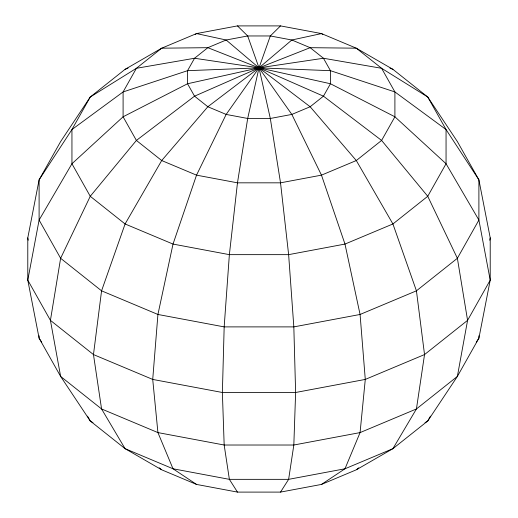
<?xml version="1.0" encoding="UTF-8"?>
<svg xmlns="http://www.w3.org/2000/svg" width="518" height="518" viewBox="0 0 518 518"><rect width="100%" height="100%" fill="white"/><g stroke="black" fill="none" stroke-linecap="round" stroke-linejoin="round"><path stroke-width="0.78" d="M489.769 240.229L490.216 237.859L478.897 179.824L457.375 141.576L427.745 97.008L392.916 69.334L356.3 48.187L321.471 33.579L280.523 25.9L237.477 25.9L196.529 33.579L161.7 48.187L125.084 69.334L90.255 97.008L60.625 141.576L39.103 179.824L27.784 237.859L27.784 280.141L39.103 338.176L60.625 376.424L90.255 420.992L125.084 448.666L161.7 469.813L196.529 484.421L237.477 492.1L280.523 492.1L321.471 484.421L356.3 469.813L392.916 448.666L427.745 420.992L457.375 376.424L478.897 338.176L490.216 280.141L490.216 237.859M430.471 416.142L427.745 420.992L425.032 422.682M280.523 492.1L288.63 479.344L293.829 445.02L295.623 392.489L293.829 326.89L288.63 254.649L280.523 182.828L270.318 118.467L259 67.858L247.682 35.962L237.477 25.9M476.269 342.197L478.897 338.176L478.897 335.761M280.523 25.9L270.318 35.962L259 67.858L247.682 118.467L237.477 182.828L229.37 254.649L224.171 326.89L222.377 392.489L224.171 445.02L229.37 479.344L237.477 492.1M356.928 469.308L358.825 467.799M195.189 34.473L196.529 33.579L226.159 40.003L247.682 35.962L270.318 35.962L291.841 40.003L310.152 47.682L323.459 58.256L330.452 70.681L330.452 83.748L323.459 96.173L310.152 106.747L291.841 114.426L270.318 118.467L247.682 118.467L226.159 114.426L207.847 106.747L194.541 96.173L187.548 83.748L187.548 70.681L194.541 58.256L207.847 47.682L226.159 40.003L259 67.858L310.152 106.747L356.3 160.541L392.916 223.97L416.433 290.825L424.533 354.571L416.433 408.955L392.916 448.666L344.982 468.777L321.471 484.421M125.084 69.334L128.03 68.098M389.97 68.098L392.916 69.334M92.968 422.682L90.255 420.992L87.529 416.142M322.811 34.473L321.471 33.579L291.841 40.003L259 67.858L207.847 106.747L161.7 160.541L125.084 223.97L101.567 290.825L93.467 354.571L101.567 408.955L125.084 448.666L173.018 468.777L196.529 484.421M159.175 467.799L161.072 469.308M41.731 342.197L39.103 338.176L39.103 335.761M27.784 237.859L28.231 240.229M157.925 314.465L152.719 379.422L157.925 432.595L173.018 468.777L229.37 479.344L288.63 479.344L344.982 468.777L360.075 432.595L365.281 379.422L360.075 314.465L344.982 244.075L321.471 175.149L291.841 114.426L259 67.858L207.847 47.682L161.7 48.187L136.396 68.298L90.255 97.008L71.944 129.545L39.103 179.824L39.103 220.04L27.784 280.141L50.421 320.357L60.625 376.424L101.567 408.955L157.925 432.595L224.171 445.02L293.829 445.02L360.075 432.595L416.433 408.955L457.375 376.424L467.579 320.357L490.216 280.141L478.897 220.04L478.897 179.824L446.056 129.545L427.745 97.008L381.604 68.298L356.3 48.187L310.152 47.682L259 67.858L194.541 96.173L136.396 140.43L90.255 196.29L60.625 258.288L50.421 320.357L93.467 354.571L152.719 379.422L222.377 392.489L295.623 392.489L365.281 379.422L424.533 354.571L467.579 320.357L457.375 258.288L427.745 196.29L381.604 140.43L323.459 96.173L259 67.858L194.541 58.256L136.396 68.298L123.096 91.939L71.944 129.545L71.944 163.753L90.255 196.29L125.084 223.97L173.018 244.075L229.37 254.649L288.63 254.649L344.982 244.075L392.916 223.97L427.745 196.29L446.056 163.753L446.056 129.545L394.904 91.939L330.452 70.681L259 67.858L187.548 70.681L123.096 91.939L123.096 116.79L136.396 140.43L161.7 160.541L196.529 175.149L237.477 182.828L280.523 182.828L321.471 175.149L356.3 160.541L381.604 140.43L394.904 116.79L394.904 91.939L381.604 68.298L323.459 58.256L259 67.858L187.548 83.748L123.096 116.79L71.944 163.753L39.103 220.04L60.625 258.288L101.567 290.825L157.925 314.465L224.171 326.89L293.829 326.89L360.075 314.465L416.433 290.825L457.375 258.288L478.897 220.04L446.056 163.753L394.904 116.79L330.452 83.748L259 67.858L226.159 114.426L196.529 175.149L173.018 244.075L157.925 314.465"/></g></svg>
